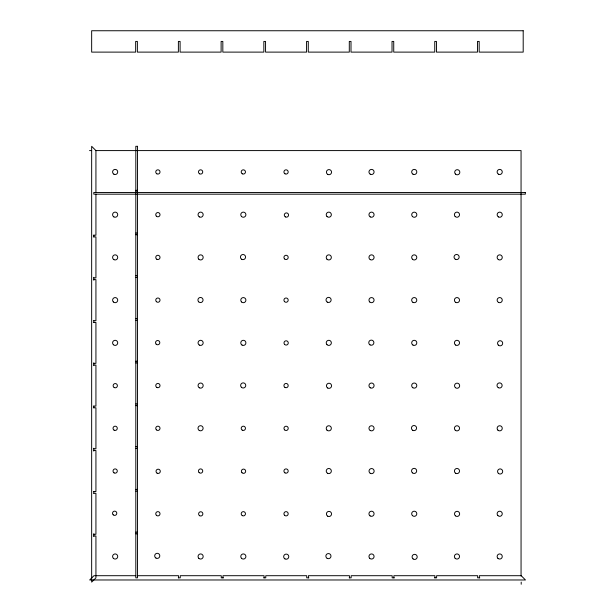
<?xml version="1.0" encoding="UTF-8"?>
<svg xmlns="http://www.w3.org/2000/svg" width="615" height="615" viewBox="0 0 615 615"><rect width="100%" height="100%" fill="white"/><g stroke="black" fill="none" stroke-linecap="round" stroke-linejoin="round"><path stroke-width="0.92" d="M89.521 150.59L91.658 150.59M95.709 150.59L521.059 150.59L521.059 575.932M135.815 190.312L137.522 190.312M135.815 192.018L137.522 192.018M135.815 233.039L137.522 233.039M135.815 234.746L137.522 234.746M93.795 235.191L95.932 235.191L95.932 194.171M93.795 236.898L95.932 236.898L95.932 277.911L93.795 277.911M135.815 275.766L137.522 275.766M135.815 277.473L137.522 277.473M93.795 279.625L95.932 279.625L95.932 320.715L93.795 320.715M135.815 318.493L137.522 318.493M135.815 320.2L137.522 320.2M93.795 322.421L95.932 322.421L95.932 363.365L93.795 363.365M135.815 361.22L137.522 361.22M135.815 362.927L137.522 362.927M93.795 365.079L95.932 365.079L95.932 406.092L93.795 406.092M135.815 403.94L137.522 403.94M135.815 405.654L137.522 405.654M93.795 407.807L95.932 407.807L95.932 448.819L93.795 448.819M135.815 446.667L137.522 446.667M135.815 448.381L137.522 448.381M93.795 450.534L95.932 450.534L95.932 491.546L93.795 491.546M135.815 489.394L137.522 489.394M135.815 491.108L137.522 491.108M93.795 493.261L95.932 493.261L95.932 534.274L93.795 534.274M135.815 532.121L137.522 532.121M135.815 533.835L137.522 533.835M93.795 535.98L95.932 535.98L95.932 577.854L91.658 582.128L91.658 146.316L95.932 150.59L95.932 192.464M135.815 575.702L93.941 575.702L89.667 579.976L525.479 579.976L521.205 575.702L479.339 575.702L479.339 577.839M137.522 575.702L178.542 575.702L178.542 577.839M178.288 577.854L180.249 577.839L180.249 575.702L221.269 575.702L221.269 577.839L223.414 577.854M263.743 577.854L265.772 577.839L265.772 575.702L306.716 575.702L306.716 577.839L308.868 577.854M349.189 577.854L351.157 577.839L351.157 575.702L392.17 575.702L392.17 577.839L394.323 577.854M434.644 577.854L436.612 577.839L436.612 575.702L477.624 575.702L477.624 577.839L479.777 577.854M521.205 582.113L521.205 584.25M434.897 577.839L434.897 575.702L393.884 575.702L393.884 577.839M349.443 577.839L349.443 575.702L308.43 575.702L308.43 577.839M264.066 577.839L264.066 575.702L222.976 575.702L222.976 577.839M93.795 235.084L93.795 237.006M93.795 277.327L93.795 280.209M93.795 320.538L93.795 322.452M93.795 362.781L93.795 365.664M93.795 405.992L93.795 407.906M93.795 448.235L93.795 451.118M93.795 491.439L93.795 493.361M93.795 533.689L93.795 536.572M523.196 30.75L91.658 30.75L91.658 52.114L135.661 52.114L135.661 41.428L137.376 41.428L137.376 52.114L178.388 52.114L178.388 41.428L180.103 41.428L180.103 52.114L221.116 52.114L221.116 41.428L222.83 41.428L222.83 52.114L263.843 52.114L263.843 41.428L265.557 41.428L265.557 52.114L306.57 52.114L306.57 41.428L308.284 41.428L308.284 52.114L349.297 52.114L349.297 41.428L351.004 41.428L351.004 52.114L392.024 52.114L392.024 41.428L393.731 41.428L393.731 52.114L434.751 52.114L434.751 41.428L436.458 41.428L436.458 52.114L477.478 52.114L477.478 41.428L479.185 41.428L479.185 52.114L523.196 52.114L523.196 30.75M137.522 146.301L135.815 146.301L135.815 577.839L137.522 577.839L137.522 146.301M525.333 192.464L93.795 192.464L93.795 194.171L525.333 194.171L525.333 192.464M455.684 473.258A2.56 2.56 0 0 0 459.536 471.036A2.56 2.56 0 0 0 455.684 468.822A2.56 2.56 0 0 0 455.684 473.258M455.684 345.077A2.56 2.56 0 0 0 459.536 342.863A2.56 2.56 0 0 0 455.684 340.641A2.56 2.56 0 0 0 455.684 345.077M497.881 430.123A2.56 2.56 0 0 0 502.171 428.978A2.56 2.56 0 0 0 499.034 425.834A2.56 2.56 0 0 0 497.881 430.123M412.427 515.578A2.56 2.56 0 0 0 416.716 514.432A2.56 2.56 0 0 0 413.58 511.288A2.56 2.56 0 0 0 412.427 515.578M497.881 558.305A2.56 2.56 0 0 0 502.171 557.159A2.56 2.56 0 0 0 499.034 554.015A2.56 2.56 0 0 0 497.881 558.305M498.411 302.349A2.56 2.56 0 0 0 502.263 300.135A2.56 2.56 0 0 0 498.411 297.914A2.56 2.56 0 0 0 498.411 302.349M370.046 344.892A2.56 2.56 0 0 0 373.889 342.67A2.56 2.56 0 0 0 370.046 340.449A2.56 2.56 0 0 0 370.046 344.892M114.19 387.535A2.137 2.137 0 0 0 117.396 385.69A2.137 2.137 0 0 0 114.19 383.837A2.137 2.137 0 0 0 114.19 387.535M156.371 216.188A2.137 2.137 0 0 0 159.946 215.235A2.137 2.137 0 0 0 157.332 212.613A2.137 2.137 0 0 0 156.371 216.188M156.817 259.253A2.137 2.137 0 0 0 160.023 257.408A2.137 2.137 0 0 0 156.817 255.556A2.137 2.137 0 0 0 156.817 259.253M156.817 173.799A2.137 2.137 0 0 0 160.023 171.954A2.137 2.137 0 0 0 156.817 170.101A2.137 2.137 0 0 0 156.817 173.799M156.371 301.642A2.137 2.137 0 0 0 159.946 300.689A2.137 2.137 0 0 0 157.332 298.067A2.137 2.137 0 0 0 156.371 301.642M156.164 344.162A2.137 2.137 0 0 0 159.739 343.201A2.137 2.137 0 0 0 157.117 340.587A2.137 2.137 0 0 0 156.164 344.162M242.272 173.799A2.137 2.137 0 0 0 245.47 171.954A2.137 2.137 0 0 0 242.272 170.101A2.137 2.137 0 0 0 242.272 173.799M199.544 173.799A2.137 2.137 0 0 0 202.742 171.954A2.137 2.137 0 0 0 199.544 170.101A2.137 2.137 0 0 0 199.544 173.799M155.964 558.074A2.56 2.56 0 0 0 159.808 555.86A2.56 2.56 0 0 0 155.964 553.638A2.56 2.56 0 0 0 155.964 558.074M498.288 387.681A2.56 2.56 0 0 0 502.132 385.459A2.56 2.56 0 0 0 498.288 383.237A2.56 2.56 0 0 0 498.288 387.681M369.707 301.942A2.56 2.56 0 0 0 373.989 300.796A2.56 2.56 0 0 0 370.853 297.66A2.56 2.56 0 0 0 369.707 301.942M113.345 301.942A2.56 2.56 0 0 0 117.634 300.796A2.56 2.56 0 0 0 114.49 297.66A2.56 2.56 0 0 0 113.345 301.942M241.526 558.305A2.56 2.56 0 0 0 245.816 557.159A2.56 2.56 0 0 0 242.671 554.015A2.56 2.56 0 0 0 241.526 558.305M498.311 473.281A2.56 2.56 0 0 0 502.601 472.128A2.56 2.56 0 0 0 499.465 468.991A2.56 2.56 0 0 0 498.311 473.281M113.345 558.305A2.56 2.56 0 0 0 117.634 557.159A2.56 2.56 0 0 0 114.49 554.015A2.56 2.56 0 0 0 113.345 558.305M327.142 558.343A2.56 2.56 0 0 0 330.985 556.121A2.56 2.56 0 0 0 327.142 553.9A2.56 2.56 0 0 0 327.142 558.343M412.442 472.85A2.56 2.56 0 0 0 416.632 471.39A2.56 2.56 0 0 0 413.265 468.492A2.56 2.56 0 0 0 412.442 472.85M284.945 558.881A2.56 2.56 0 0 0 288.789 556.66A2.56 2.56 0 0 0 284.945 554.438A2.56 2.56 0 0 0 284.945 558.881M455.415 515.824A2.56 2.56 0 0 0 459.597 514.325A2.56 2.56 0 0 0 456.207 511.457A2.56 2.56 0 0 0 455.415 515.824M498.304 345.092A2.56 2.56 0 0 0 502.593 343.946A2.56 2.56 0 0 0 499.457 340.802A2.56 2.56 0 0 0 498.304 345.092M455.154 558.305A2.56 2.56 0 0 0 459.443 557.159A2.56 2.56 0 0 0 456.307 554.015A2.56 2.56 0 0 0 455.154 558.305M198.799 558.305A2.56 2.56 0 0 0 203.088 557.159A2.56 2.56 0 0 0 199.944 554.015A2.56 2.56 0 0 0 198.799 558.305M498.411 259.622A2.56 2.56 0 0 0 502.263 257.408A2.56 2.56 0 0 0 498.411 255.187A2.56 2.56 0 0 0 498.411 259.622M412.965 345.077A2.56 2.56 0 0 0 416.809 342.863A2.56 2.56 0 0 0 412.965 340.641A2.56 2.56 0 0 0 412.965 345.077M156.817 387.435A2.137 2.137 0 0 0 160.023 385.59A2.137 2.137 0 0 0 156.817 383.737A2.137 2.137 0 0 0 156.817 387.435M156.371 429.824A2.137 2.137 0 0 0 159.946 428.863A2.137 2.137 0 0 0 157.332 426.249A2.137 2.137 0 0 0 156.371 429.824M157.094 473.173A2.137 2.137 0 0 0 160.3 471.321A2.137 2.137 0 0 0 157.094 469.468A2.137 2.137 0 0 0 157.094 473.173M199.099 472.551A2.137 2.137 0 0 0 202.673 471.59A2.137 2.137 0 0 0 200.06 468.976A2.137 2.137 0 0 0 199.099 472.551M242.018 472.743A2.137 2.137 0 0 0 245.593 471.79A2.137 2.137 0 0 0 242.979 469.168A2.137 2.137 0 0 0 242.018 472.743M242.272 430.162A2.137 2.137 0 0 0 245.47 428.309A2.137 2.137 0 0 0 242.272 426.464A2.137 2.137 0 0 0 242.272 430.162M241.38 387.25A2.56 2.56 0 0 0 245.669 386.105A2.56 2.56 0 0 0 242.525 382.961A2.56 2.56 0 0 0 241.38 387.25M242.056 345.077A2.56 2.56 0 0 0 245.9 342.863A2.56 2.56 0 0 0 242.056 340.641A2.56 2.56 0 0 0 242.056 345.077M241.526 301.942A2.56 2.56 0 0 0 245.816 300.796A2.56 2.56 0 0 0 242.671 297.66A2.56 2.56 0 0 0 241.526 301.942M241.718 259.292A2.56 2.56 0 0 0 245.562 257.07A2.56 2.56 0 0 0 241.718 254.848A2.56 2.56 0 0 0 241.718 259.292M241.526 216.495A2.56 2.56 0 0 0 245.816 215.342A2.56 2.56 0 0 0 242.671 212.206A2.56 2.56 0 0 0 241.526 216.495M199.329 216.903A2.56 2.56 0 0 0 203.173 214.681A2.56 2.56 0 0 0 199.329 212.459A2.56 2.56 0 0 0 199.329 216.903M198.799 259.215A2.56 2.56 0 0 0 203.088 258.069A2.56 2.56 0 0 0 199.944 254.933A2.56 2.56 0 0 0 198.799 259.215M198.676 301.827A2.56 2.56 0 0 0 202.965 300.674A2.56 2.56 0 0 0 199.829 297.537A2.56 2.56 0 0 0 198.676 301.827M199.329 345.077A2.56 2.56 0 0 0 203.173 342.863A2.56 2.56 0 0 0 199.329 340.641A2.56 2.56 0 0 0 199.329 345.077M199.329 387.804A2.56 2.56 0 0 0 203.173 385.59A2.56 2.56 0 0 0 199.329 383.368A2.56 2.56 0 0 0 199.329 387.804M199.275 430.477A2.56 2.56 0 0 0 203.119 428.255A2.56 2.56 0 0 0 199.275 426.041A2.56 2.56 0 0 0 199.275 430.477M113.406 344.731A2.56 2.56 0 0 0 117.65 343.439A2.56 2.56 0 0 0 114.413 340.403A2.56 2.56 0 0 0 113.406 344.731M370.238 216.903A2.56 2.56 0 0 0 374.081 214.681A2.56 2.56 0 0 0 370.238 212.459A2.56 2.56 0 0 0 370.238 216.903M326.98 216.495A2.56 2.56 0 0 0 331.262 215.342A2.56 2.56 0 0 0 328.126 212.206A2.56 2.56 0 0 0 326.98 216.495M498.411 174.176A2.56 2.56 0 0 0 502.263 171.954A2.56 2.56 0 0 0 498.411 169.732A2.56 2.56 0 0 0 498.411 174.176M412.427 259.215A2.56 2.56 0 0 0 416.716 258.069A2.56 2.56 0 0 0 413.58 254.933A2.56 2.56 0 0 0 412.427 259.215M326.98 344.669A2.56 2.56 0 0 0 331.262 343.524A2.56 2.56 0 0 0 328.126 340.379A2.56 2.56 0 0 0 326.98 344.669M412.949 302.342A2.56 2.56 0 0 0 416.793 300.12A2.56 2.56 0 0 0 412.949 297.898A2.56 2.56 0 0 0 412.949 302.342M455.454 174.06A2.56 2.56 0 0 0 459.743 172.915A2.56 2.56 0 0 0 456.607 169.771A2.56 2.56 0 0 0 455.454 174.06M327.295 302.134A2.56 2.56 0 0 0 331.139 299.92A2.56 2.56 0 0 0 327.295 297.698A2.56 2.56 0 0 0 327.295 302.134M326.98 259.215A2.56 2.56 0 0 0 331.262 258.069A2.56 2.56 0 0 0 328.126 254.933A2.56 2.56 0 0 0 326.98 259.215M455.684 302.349A2.56 2.56 0 0 0 459.536 300.135A2.56 2.56 0 0 0 455.684 297.914A2.56 2.56 0 0 0 455.684 302.349M412.965 174.176A2.56 2.56 0 0 0 416.809 171.954A2.56 2.56 0 0 0 412.965 169.732A2.56 2.56 0 0 0 412.965 174.176M412.465 216.526A2.56 2.56 0 0 0 416.755 215.373A2.56 2.56 0 0 0 413.611 212.237A2.56 2.56 0 0 0 412.465 216.526M113.875 174.176A2.56 2.56 0 0 0 117.719 171.954A2.56 2.56 0 0 0 113.875 169.732A2.56 2.56 0 0 0 113.875 174.176M370.238 259.63A2.56 2.56 0 0 0 374.081 257.408A2.56 2.56 0 0 0 370.238 255.187A2.56 2.56 0 0 0 370.238 259.63M370.238 174.176A2.56 2.56 0 0 0 374.081 171.954A2.56 2.56 0 0 0 370.238 169.732A2.56 2.56 0 0 0 370.238 174.176M455.154 216.495A2.56 2.56 0 0 0 459.443 215.342A2.56 2.56 0 0 0 456.307 212.206A2.56 2.56 0 0 0 455.154 216.495M327.71 174.376A2.56 2.56 0 0 0 331.554 172.154A2.56 2.56 0 0 0 327.71 169.932A2.56 2.56 0 0 0 327.71 174.376M455.323 259.261A2.56 2.56 0 0 0 459.167 257.039A2.56 2.56 0 0 0 455.323 254.818A2.56 2.56 0 0 0 455.323 259.261M498.434 216.918A2.56 2.56 0 0 0 502.278 214.696A2.56 2.56 0 0 0 498.434 212.475A2.56 2.56 0 0 0 498.434 216.918M369.707 558.305A2.56 2.56 0 0 0 373.989 557.159A2.56 2.56 0 0 0 370.853 554.015A2.56 2.56 0 0 0 369.707 558.305M413.088 558.927A2.56 2.56 0 0 0 417.185 557.236A2.56 2.56 0 0 0 413.664 554.53A2.56 2.56 0 0 0 413.088 558.927M497.881 515.578A2.56 2.56 0 0 0 502.171 514.432A2.56 2.56 0 0 0 499.034 511.288A2.56 2.56 0 0 0 497.881 515.578M284.591 429.862A2.137 2.137 0 0 0 288.166 428.901A2.137 2.137 0 0 0 285.545 426.287A2.137 2.137 0 0 0 284.591 429.862M284.991 472.889A2.137 2.137 0 0 0 288.197 471.036A2.137 2.137 0 0 0 284.991 469.191A2.137 2.137 0 0 0 284.991 472.889M284.991 387.435A2.137 2.137 0 0 0 288.197 385.59A2.137 2.137 0 0 0 284.991 383.737A2.137 2.137 0 0 0 284.991 387.435M284.553 301.642A2.137 2.137 0 0 0 288.127 300.689A2.137 2.137 0 0 0 285.514 298.067A2.137 2.137 0 0 0 284.553 301.642M284.63 344.446A2.137 2.137 0 0 0 288.204 343.493A2.137 2.137 0 0 0 285.591 340.871A2.137 2.137 0 0 0 284.63 344.446M284.553 258.915A2.137 2.137 0 0 0 288.127 257.962A2.137 2.137 0 0 0 285.514 255.34A2.137 2.137 0 0 0 284.553 258.915M285.352 216.887A2.137 2.137 0 0 0 288.558 215.042A2.137 2.137 0 0 0 285.352 213.19A2.137 2.137 0 0 0 285.352 216.887M327.726 388.027A2.56 2.56 0 0 0 331.57 385.805A2.56 2.56 0 0 0 327.726 383.583A2.56 2.56 0 0 0 327.726 388.027M370.238 387.804A2.56 2.56 0 0 0 374.081 385.59A2.56 2.56 0 0 0 370.238 383.368A2.56 2.56 0 0 0 370.238 387.804M412.803 387.704A2.56 2.56 0 0 0 416.801 385.774A2.56 2.56 0 0 0 413.126 383.276A2.56 2.56 0 0 0 412.803 387.704M455.454 387.681A2.56 2.56 0 0 0 459.62 386.166A2.56 2.56 0 0 0 456.222 383.306A2.56 2.56 0 0 0 455.454 387.681M326.98 430.123A2.56 2.56 0 0 0 331.262 428.978A2.56 2.56 0 0 0 328.126 425.834A2.56 2.56 0 0 0 326.98 430.123M327.511 473.258A2.56 2.56 0 0 0 331.354 471.036A2.56 2.56 0 0 0 327.511 468.822A2.56 2.56 0 0 0 327.511 473.258M327.695 516.17A2.56 2.56 0 0 0 331.539 513.948A2.56 2.56 0 0 0 327.695 511.726A2.56 2.56 0 0 0 327.695 516.17M370.092 515.9A2.56 2.56 0 0 0 374.074 513.932A2.56 2.56 0 0 0 370.376 511.465A2.56 2.56 0 0 0 370.092 515.9M455.292 430.246A2.56 2.56 0 0 0 459.497 428.832A2.56 2.56 0 0 0 456.161 425.895A2.56 2.56 0 0 0 455.292 430.246M412.703 430.285A2.56 2.56 0 0 0 416.578 428.125A2.56 2.56 0 0 0 412.765 425.841A2.56 2.56 0 0 0 412.703 430.285M370.238 430.531A2.56 2.56 0 0 0 374.081 428.309A2.56 2.56 0 0 0 370.238 426.095A2.56 2.56 0 0 0 370.238 430.531M370.215 473.273A2.56 2.56 0 0 0 374.143 471.205A2.56 2.56 0 0 0 370.384 468.838A2.56 2.56 0 0 0 370.215 473.273M113.875 216.903A2.56 2.56 0 0 0 117.719 214.681A2.56 2.56 0 0 0 113.875 212.459A2.56 2.56 0 0 0 113.875 216.903M113.875 259.622A2.56 2.56 0 0 0 117.719 257.408A2.56 2.56 0 0 0 113.875 255.187A2.56 2.56 0 0 0 113.875 259.622M114.09 430.162A2.137 2.137 0 0 0 117.296 428.309A2.137 2.137 0 0 0 114.09 426.464A2.137 2.137 0 0 0 114.09 430.162M114.09 472.889A2.137 2.137 0 0 0 117.296 471.036A2.137 2.137 0 0 0 114.09 469.191A2.137 2.137 0 0 0 114.09 472.889M113.206 514.832A2.137 2.137 0 0 0 116.742 513.763A2.137 2.137 0 0 0 114.052 511.226A2.137 2.137 0 0 0 113.206 514.832M156.371 515.278A2.137 2.137 0 0 0 159.946 514.317A2.137 2.137 0 0 0 157.332 511.703A2.137 2.137 0 0 0 156.371 515.278M199.66 515.731A2.137 2.137 0 0 0 202.865 513.886A2.137 2.137 0 0 0 199.66 512.034A2.137 2.137 0 0 0 199.66 515.731M242.272 515.616A2.137 2.137 0 0 0 245.47 513.763A2.137 2.137 0 0 0 242.272 511.918A2.137 2.137 0 0 0 242.272 515.616M284.553 515.278A2.137 2.137 0 0 0 288.127 514.317A2.137 2.137 0 0 0 285.514 511.703A2.137 2.137 0 0 0 284.553 515.278M284.991 173.799A2.137 2.137 0 0 0 288.197 171.954A2.137 2.137 0 0 0 284.991 170.101A2.137 2.137 0 0 0 284.991 173.799"/></g></svg>
